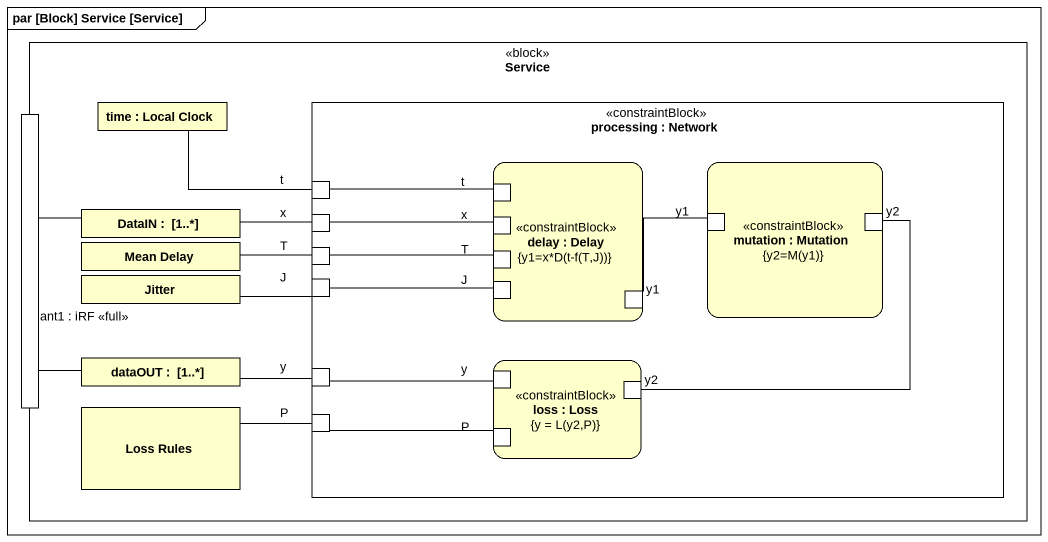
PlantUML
@startuml
mainframe par [Block] Service [Service]
rectangle Service <<block>> {
  port "ant1 : iRF <<full>>" as ant1_iRF_full
  rectangle "time : Local Clock" as time
  rectangle "processing : Network" as processing <<constraintBlock>> {
    rectangle "delay : Delay\n{y1=x*D(t-f(T,J))}" as delay <<constraintBlock>> {
      port "t" as t_2
      port "x" as x__2
      port "T" as T_2
      port "J" as J_2
      port "y1" as y1_2
    }
    rectangle "mutation : Mutation\n{y2=M(y1)}" as mutation <<constraintBlock>> {
      port y1
      port y2
    }
    port "x" as x_
    port t
    port T
    port J
    port y
    rectangle "loss : Loss\n{y = L(y2,P)}" as loss <<constraintBlock>> {
      port "y" as y_2
      port "P" as P_2
      port "y2" as y2_2
    }
    port P
  }
  rectangle "DataIN :  [1..*]" as DataIN
  rectangle "Mean Delay" as Mean_Delay
  rectangle Jitter
  rectangle "dataOUT :  [1..*]" as dataOUT
  rectangle "Loss Rules" as Loss_Rules
}
ant1_iRF_full -right- DataIN
time -right- t
x_ -left- DataIN
t_2 -left- t
x__2 -left- x_
y2 -- y2_2
T -left- Mean_Delay
T_2 -left- T
J -left- Jitter
J_2 -left- J
y1_2 -up- y1
dataOUT -up- ant1_iRF_full
y -left- dataOUT
y_2 -left- y
P -left- Loss_Rules
P_2 -left- P
@enduml
